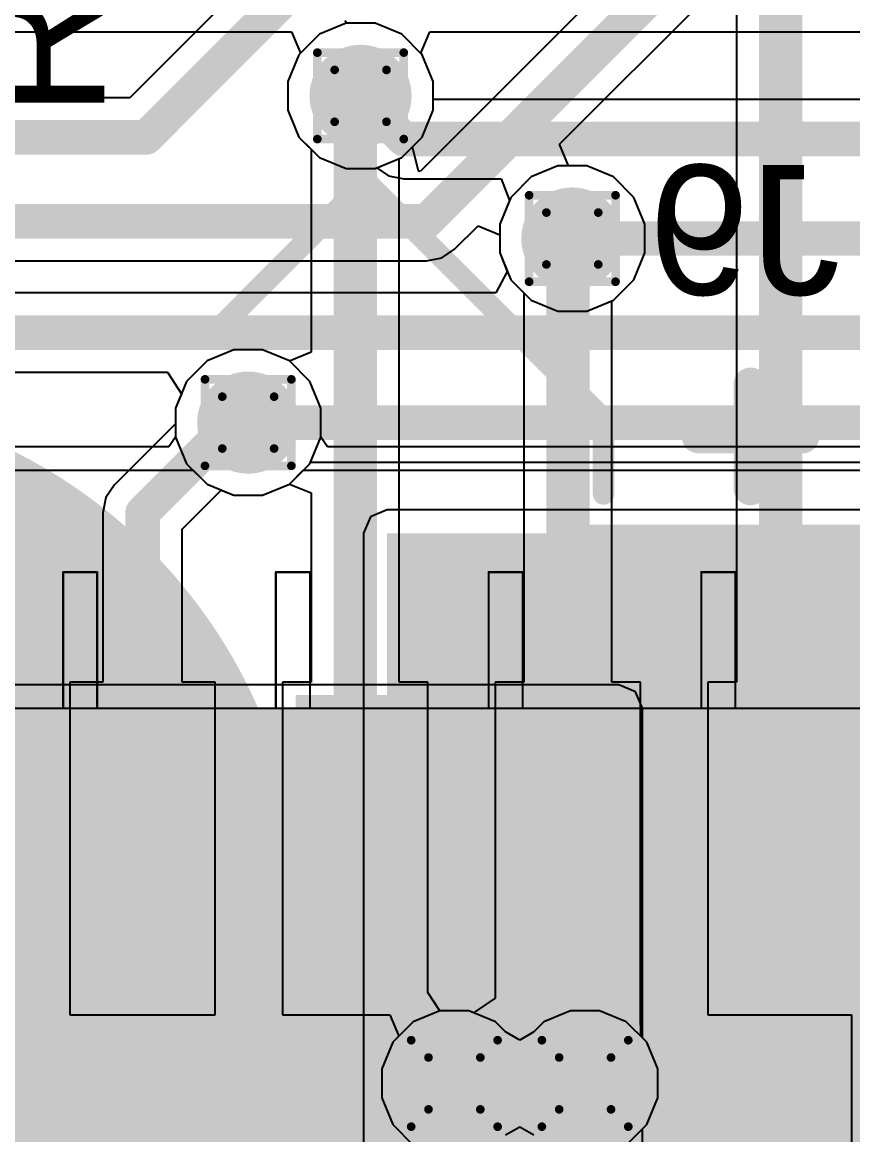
# Model space of a CAD drawing. Header units: inches. Extents: x -6 to 5433, y -4 to 5447.
# Drawn here: x 48.48 to 53.36, y -0.19 to 6.35 of the extents above; entities that cross this region are included whole.
import ezdxf

# ---------------------------------------------------------------- set-up
doc = ezdxf.new("R2010")
doc.units = ezdxf.units.IN
for name, color, linetype in [('Bottom Layer', 5, 'Continuous'), ('Bottom Overlay', 54, 'Continuous'), ('Bottom Paste', 16, 'Continuous'), ('Bottom Solder', 6, 'Continuous'), ('Dimensions', 6, 'Continuous'), ('Drill Drawing', 1, 'Continuous'), ('Ground', 16, 'Continuous'), ('Mechanical 4', 56, 'Continuous'), ('Power', 76, 'Continuous'), ('Top Layer', 1, 'Continuous'), ('Top Overlay', 2, 'Continuous'), ('Top Paste', 8, 'Continuous'), ('Top Solder', 216, 'Continuous'), ('Via Holes', 16, 'Continuous')]:
    doc.layers.add(name, color=color, linetype=linetype)
doc.styles.add('Arial', font='', dxfattribs={"height": 0.2})
doc.styles.get('Arial').set_extended_font_data('Arial')

msp = doc.modelspace()

# ---------------------------------------------------------------- hatches: boundary and pattern name
at = {"layer": 'Bottom Layer'}
h = msp.add_hatch(color=5, dxfattribs=at)
edge = h.paths.add_edge_path()
edge.add_arc((50.4698, 5.9182), 0.3, 0, 360)
h = msp.add_hatch(color=5, dxfattribs=at)
edge = h.paths.add_edge_path()
edge.add_arc((51.7144, 5.08), 0.3, 0, 360)
h = msp.add_hatch(color=5, dxfattribs=at)
edge = h.paths.add_edge_path()
edge.add_arc((49.8094, 3.9985), 0.3, 0, 360)
h = msp.add_hatch(color=5, dxfattribs=at)
edge = h.paths.add_edge_path()
edge.add_arc((47.0722, 1.0981), 3, 0, 360)
for points in [[(50.6253, -1.1519), (55.2722, -1.1519), (55.2722, 3.3481), (50.6253, 3.3481)], [(51.7722, -1.1519), (55.2722, -1.1519), (55.2722, 3.3481), (51.7722, 3.3481)], [(55.2722, -1.1519), (51.7722, -1.1519), (51.7722, 3.3481), (55.2722, 3.3481)]]:
    msp.add_hatch(color=5, dxfattribs=at).paths.add_polyline_path(points)
h = msp.add_hatch(color=5, dxfattribs=at)
edge = h.paths.add_edge_path()
edge.add_arc((51.0214, 0.1162), 0.3, 0, 360)
h = msp.add_hatch(color=5, dxfattribs=at)
edge = h.paths.add_edge_path()
edge.add_arc((51.7894, 0.1162), 0.3, 0, 360)
at = {"layer": 'Bottom Paste'}
h = msp.add_hatch(color=16, dxfattribs=at)
edge = h.paths.add_edge_path()
edge.add_arc((47.0722, 1.0981), 3, 0, 360)
msp.add_hatch(color=16, dxfattribs=at).paths.add_polyline_path([(55.2722, -1.1519), (51.7722, -1.1519), (51.7722, 3.3481), (55.2722, 3.3481)])
at = {"layer": 'Bottom Solder'}
h = msp.add_hatch(color=6, dxfattribs=at)
edge = h.paths.add_edge_path()
edge.add_arc((47.0722, 1.0981), 3.0508, 0, 360)
msp.add_hatch(color=6, dxfattribs=at).paths.add_polyline_path([(55.323, -1.2027), (51.7214, -1.2027), (51.7214, 3.3989), (55.323, 3.3989)])
at = {"layer": 'Ground'}
h = msp.add_hatch(color=16, dxfattribs=at)
edge = h.paths.add_edge_path()
edge.add_arc((50.4698, 5.9182), 0.3, 0, 360)
h = msp.add_hatch(color=16, dxfattribs=at)
edge = h.paths.add_edge_path()
edge.add_arc((51.7144, 5.08), 0.3, 0, 360)
h = msp.add_hatch(color=16, dxfattribs=at)
edge = h.paths.add_edge_path()
edge.add_arc((49.8094, 3.9985), 0.3, 0, 360)
msp.add_hatch(color=16, dxfattribs=at).paths.add_polyline_path([(42.3723, -0.381), (51.9885, -0.381), (51.9885, 2.3201), (42.3723, 2.3201)])
h = msp.add_hatch(color=16, dxfattribs=at)
edge = h.paths.add_edge_path()
edge.add_arc((51.0214, 0.1162), 0.3, 0, 360)
h = msp.add_hatch(color=16, dxfattribs=at)
edge = h.paths.add_edge_path()
edge.add_arc((51.7894, 0.1162), 0.3, 0, 360)
at = {"layer": 'Power'}
h = msp.add_hatch(color=76, dxfattribs=at)
edge = h.paths.add_edge_path()
edge.add_arc((50.4698, 5.9182), 0.3, 0, 360)
h = msp.add_hatch(color=76, dxfattribs=at)
edge = h.paths.add_edge_path()
edge.add_arc((51.7144, 5.08), 0.3, 0, 360)
h = msp.add_hatch(color=76, dxfattribs=at)
edge = h.paths.add_edge_path()
edge.add_arc((49.8094, 3.9985), 0.3, 0, 360)
h = msp.add_hatch(color=76, dxfattribs=at)
edge = h.paths.add_edge_path()
edge.add_arc((51.0214, 0.1162), 0.3, 0, 360)
h = msp.add_hatch(color=76, dxfattribs=at)
edge = h.paths.add_edge_path()
edge.add_arc((51.7894, 0.1162), 0.3, 0, 360)
at = {"layer": 'Top Layer'}
h = msp.add_hatch(color=1, dxfattribs=at)
edge = h.paths.add_edge_path()
edge.add_arc((50.4698, 5.9182), 0.3, 0, 360)
h = msp.add_hatch(color=1, dxfattribs=at)
edge = h.paths.add_edge_path()
edge.add_arc((51.7144, 5.08), 0.3, 0, 360)
h = msp.add_hatch(color=1, dxfattribs=at)
edge = h.paths.add_edge_path()
edge.add_arc((49.8094, 3.9985), 0.3, 0, 360)
for points in [[(48.8887, 2.347), (49.4887, 2.347), (49.4887, 0.647), (48.8887, 0.647)], [(50.1386, 2.347), (50.7386, 2.347), (50.7386, 0.647), (50.1386, 0.647)], [(51.3885, 2.347), (51.9885, 2.347), (51.9885, 0.647), (51.3885, 0.647)], [(52.6385, 2.347), (53.2385, 2.347), (53.2385, 0.647), (52.6385, 0.647)]]:
    msp.add_hatch(color=1, dxfattribs=at).paths.add_polyline_path(points)
h = msp.add_hatch(color=1, dxfattribs=at)
edge = h.paths.add_edge_path()
edge.add_arc((51.0214, 0.1162), 0.3, 0, 360)
h = msp.add_hatch(color=1, dxfattribs=at)
edge = h.paths.add_edge_path()
edge.add_arc((51.7894, 0.1162), 0.3, 0, 360)
at = {"layer": 'Top Paste'}
for points in [[(48.8887, 2.347), (49.4887, 2.347), (49.4887, 0.647), (48.8887, 0.647)], [(50.1386, 2.347), (50.7386, 2.347), (50.7386, 0.647), (50.1386, 0.647)], [(51.3885, 2.347), (51.9885, 2.347), (51.9885, 0.647), (51.3885, 0.647)], [(52.6385, 2.347), (53.2385, 2.347), (53.2385, 0.647), (52.6385, 0.647)]]:
    msp.add_hatch(color=8, dxfattribs=at).paths.add_polyline_path(points)
at = {"layer": 'Top Solder'}
for points in [[(48.8379, 2.3978), (49.5395, 2.3978), (49.5395, 0.5962), (48.8379, 0.5962)], [(50.0878, 2.3978), (50.7894, 2.3978), (50.7894, 0.5962), (50.0878, 0.5962)], [(51.3377, 2.3978), (52.0393, 2.3978), (52.0393, 0.5962), (51.3377, 0.5962)], [(52.5877, 2.3978), (53.2893, 2.3978), (53.2893, 0.5962), (52.5877, 0.5962)]]:
    msp.add_hatch(color=216, dxfattribs=at).paths.add_polyline_path(points)
at = {"layer": 'Via Holes'}
h = msp.add_hatch(color=7, dxfattribs=at)
edge = h.paths.add_edge_path()
edge.add_arc((50.4698, 5.9182), 0.15, 0, 360)
h = msp.add_hatch(color=7, dxfattribs=at)
edge = h.paths.add_edge_path()
edge.add_arc((51.7144, 5.08), 0.15, 0, 360)
h = msp.add_hatch(color=7, dxfattribs=at)
edge = h.paths.add_edge_path()
edge.add_arc((49.8094, 3.9985), 0.15, 0, 360)
h = msp.add_hatch(color=7, dxfattribs=at)
edge = h.paths.add_edge_path()
edge.add_arc((51.0214, 0.1162), 0.15, 0, 360)
h = msp.add_hatch(color=7, dxfattribs=at)
edge = h.paths.add_edge_path()
edge.add_arc((51.7894, 0.1162), 0.15, 0, 360)

# ---------------------------------------------------------------- linework, layer by layer
at = {"layer": 'Bottom Layer'}
for p, q in [((50.3849, 6.3452), (50.2279, 6.2802)), ((50.5547, 6.3452), (50.3849, 6.3452)), ((50.7117, 6.2802), (50.5547, 6.3452)), ((50.2279, 6.2802), (50.1078, 6.1601)), ((50.8318, 6.1601), (50.7117, 6.2802)), ((50.1078, 6.1601), (50.0428, 6.0031)), ((50.8968, 6.0031), (50.8318, 6.1601)), ((50.0428, 6.0031), (50.0428, 5.8333)), ((50.8968, 5.8333), (50.8968, 6.0031)), ((50.0428, 5.8333), (50.1078, 5.6763)), ((50.8318, 5.6763), (50.8968, 5.8333)), ((50.1078, 5.6763), (50.2279, 5.5562)), ((50.7117, 5.5562), (50.8318, 5.6763)), ((50.2279, 5.5562), (50.3849, 5.4912)), ((50.5547, 5.4912), (50.7117, 5.5562)), ((50.3849, 5.4912), (50.5547, 5.4912)), ((51.6295, 5.507), (51.4725, 5.442)), ((51.7993, 5.507), (51.6295, 5.507)), ((51.9563, 5.442), (51.7993, 5.507)), ((51.4725, 5.442), (51.3524, 5.3219)), ((52.0764, 5.3219), (51.9563, 5.442)), ((51.3524, 5.3219), (51.2874, 5.1649)), ((52.1414, 5.1649), (52.0764, 5.3219)), ((51.2874, 5.1649), (51.2874, 4.9951)), ((52.1414, 4.9951), (52.1414, 5.1649)), ((51.2874, 4.9951), (51.3524, 4.8381)), ((52.0764, 4.8381), (52.1414, 4.9951)), ((51.3524, 4.8381), (51.4725, 4.718)), ((51.9563, 4.718), (52.0764, 4.8381)), ((51.4725, 4.718), (51.6295, 4.653)), ((51.7993, 4.653), (51.9563, 4.718)), ((51.6295, 4.653), (51.7993, 4.653)), ((49.7245, 4.4255), (49.5675, 4.3605)), ((49.8943, 4.4255), (49.7245, 4.4255)), ((50.0513, 4.3605), (49.8943, 4.4255)), ((49.5675, 4.3605), (49.4474, 4.2403)), ((50.1714, 4.2403), (50.0513, 4.3605)), ((49.4474, 4.2403), (49.3824, 4.0834)), ((50.2364, 4.0834), (50.1714, 4.2403)), ((49.3824, 4.0834), (49.3824, 3.9135)), ((50.2364, 3.9135), (50.2364, 4.0834)), ((49.3824, 3.9135), (49.4474, 3.7566)), ((50.1714, 3.7566), (50.2364, 3.9135)), ((49.4474, 3.7566), (49.5675, 3.6365)), ((50.0513, 3.6365), (50.1714, 3.7566)), ((49.5675, 3.6365), (49.7245, 3.5715)), ((49.8943, 3.5715), (50.0513, 3.6365)), ((49.7245, 3.5715), (49.8943, 3.5715)), ((50.6253, 3.4855), (50.5281, 3.4453)), ((55.2722, 3.4855), (50.6253, 3.4855)), ((50.5281, 3.4453), (50.4878, 3.3481)), ((50.4878, 3.3481), (50.4878, -1.1519))]:
    msp.add_line(p, q, dxfattribs=at)
at = {"layer": 'Bottom Overlay'}
for points in [[(49.6123, 4.5271, 0.127, 0.127, 0), (50.5013, 5.4161, 0.127, 0.127, 0)], [(50.5013, 5.4161, 0.127, 0.127, 0), (51.8983, 4.0191, 0.127, 0.127, 0)], [(44.5323, 4.5271, 0.127, 0.127, 0), (49.6123, 4.5271, 0.127, 0.127, 0)], [(52.7618, 3.6127, 0.2, 0.2, 0), (52.7618, 4.2223, 0.2, 0.2, 0)], [(51.8983, 3.5792, 0.127, 0.127, 0), (51.8983, 4.0191, 0.127, 0.127, 0)], [(52.457, 3.9175, 0.2, 0.2, 0), (53.0666, 3.9175, 0.2, 0.2, 0)]]:
    msp.add_lwpolyline(points, format="xyseb", dxfattribs=at)
for points in [[(50.4695, 5.4161, 0.0635, 0.0635, 1), (50.533, 5.4161, 0.0635, 0.0635, 1)], [(50.4695, 5.4161, 0.0635, 0.0635, 1), (50.533, 5.4161, 0.0635, 0.0635, 1)], [(49.5805, 4.5271, 0.0635, 0.0635, 1), (49.644, 4.5271, 0.0635, 0.0635, 1)], [(49.5805, 4.5271, 0.0635, 0.0635, 1), (49.644, 4.5271, 0.0635, 0.0635, 1)], [(52.7118, 4.2223, 0.1, 0.1, 1), (52.8118, 4.2223, 0.1, 0.1, 1)], [(51.8665, 4.0191, 0.0635, 0.0635, 1), (51.93, 4.0191, 0.0635, 0.0635, 1)], [(51.8665, 4.0191, 0.0635, 0.0635, 1), (51.93, 4.0191, 0.0635, 0.0635, 1)], [(52.407, 3.9175, 0.1, 0.1, 1), (52.507, 3.9175, 0.1, 0.1, 1)], [(53.0166, 3.9175, 0.1, 0.1, 1), (53.1166, 3.9175, 0.1, 0.1, 1)], [(52.7118, 3.6127, 0.1, 0.1, 1), (52.8118, 3.6127, 0.1, 0.1, 1)], [(51.8665, 3.5792, 0.0635, 0.0635, 1), (51.93, 3.5792, 0.0635, 0.0635, 1)]]:
    msp.add_lwpolyline(points, format="xyseb", close=True, dxfattribs=at)
at = {"layer": 'Dimensions'}
msp.add_lwpolyline([(32.5832, 0.9965, 0.127, 0.127, 0), (61.5832, 0.9965, 0.127, 0.127, 0)], format="xyseb", dxfattribs=at)
at = {"layer": 'Drill Drawing'}
for points in [[(50.2158, 6.1722, 0.0508, 0.0508, 0), (50.7238, 6.1722, 0.0508, 0.0508, 0)], [(50.2158, 5.6642, 0.0508, 0.0508, 0), (50.2158, 6.1722, 0.0508, 0.0508, 0)], [(50.7238, 5.6642, 0.0508, 0.0508, 0), (50.7238, 6.1722, 0.0508, 0.0508, 0)], [(50.3174, 6.0706, 0.0508, 0.0508, 0), (50.6222, 6.0706, 0.0508, 0.0508, 0)], [(50.3174, 5.7658, 0.0508, 0.0508, 0), (50.3174, 6.0706, 0.0508, 0.0508, 0)], [(50.6222, 5.7658, 0.0508, 0.0508, 0), (50.6222, 6.0706, 0.0508, 0.0508, 0)], [(50.3174, 5.7658, 0.0508, 0.0508, 0), (50.6222, 5.7658, 0.0508, 0.0508, 0)], [(50.2158, 5.6642, 0.0508, 0.0508, 0), (50.7238, 5.6642, 0.0508, 0.0508, 0)], [(51.4604, 5.334, 0.0508, 0.0508, 0), (51.9684, 5.334, 0.0508, 0.0508, 0)], [(51.4604, 4.826, 0.0508, 0.0508, 0), (51.4604, 5.334, 0.0508, 0.0508, 0)], [(51.9684, 4.826, 0.0508, 0.0508, 0), (51.9684, 5.334, 0.0508, 0.0508, 0)], [(51.562, 5.2324, 0.0508, 0.0508, 0), (51.8668, 5.2324, 0.0508, 0.0508, 0)], [(51.562, 4.9276, 0.0508, 0.0508, 0), (51.562, 5.2324, 0.0508, 0.0508, 0)], [(51.8668, 4.9276, 0.0508, 0.0508, 0), (51.8668, 5.2324, 0.0508, 0.0508, 0)], [(51.562, 4.9276, 0.0508, 0.0508, 0), (51.8668, 4.9276, 0.0508, 0.0508, 0)], [(51.4604, 4.826, 0.0508, 0.0508, 0), (51.9684, 4.826, 0.0508, 0.0508, 0)], [(49.5554, 4.2525, 0.0508, 0.0508, 0), (50.0634, 4.2525, 0.0508, 0.0508, 0)], [(49.5554, 3.7445, 0.0508, 0.0508, 0), (49.5554, 4.2525, 0.0508, 0.0508, 0)], [(50.0634, 3.7445, 0.0508, 0.0508, 0), (50.0634, 4.2525, 0.0508, 0.0508, 0)], [(49.657, 4.1509, 0.0508, 0.0508, 0), (49.9618, 4.1509, 0.0508, 0.0508, 0)], [(49.657, 3.8461, 0.0508, 0.0508, 0), (49.657, 4.1509, 0.0508, 0.0508, 0)], [(49.9618, 3.8461, 0.0508, 0.0508, 0), (49.9618, 4.1509, 0.0508, 0.0508, 0)], [(49.657, 3.8461, 0.0508, 0.0508, 0), (49.9618, 3.8461, 0.0508, 0.0508, 0)], [(49.5554, 3.7445, 0.0508, 0.0508, 0), (50.0634, 3.7445, 0.0508, 0.0508, 0)], [(50.7674, 0.3702, 0.0508, 0.0508, 0), (51.2754, 0.3702, 0.0508, 0.0508, 0)], [(50.7674, -0.1378, 0.0508, 0.0508, 0), (50.7674, 0.3702, 0.0508, 0.0508, 0)], [(51.2754, -0.1378, 0.0508, 0.0508, 0), (51.2754, 0.3702, 0.0508, 0.0508, 0)], [(51.5354, 0.3702, 0.0508, 0.0508, 0), (52.0434, 0.3702, 0.0508, 0.0508, 0)], [(51.5354, -0.1378, 0.0508, 0.0508, 0), (51.5354, 0.3702, 0.0508, 0.0508, 0)], [(52.0434, -0.1378, 0.0508, 0.0508, 0), (52.0434, 0.3702, 0.0508, 0.0508, 0)], [(50.869, 0.2686, 0.0508, 0.0508, 0), (51.1738, 0.2686, 0.0508, 0.0508, 0)], [(50.869, -0.0362, 0.0508, 0.0508, 0), (50.869, 0.2686, 0.0508, 0.0508, 0)], [(51.1738, -0.0362, 0.0508, 0.0508, 0), (51.1738, 0.2686, 0.0508, 0.0508, 0)], [(51.637, 0.2686, 0.0508, 0.0508, 0), (51.9418, 0.2686, 0.0508, 0.0508, 0)], [(51.637, -0.0362, 0.0508, 0.0508, 0), (51.637, 0.2686, 0.0508, 0.0508, 0)], [(51.9418, -0.0362, 0.0508, 0.0508, 0), (51.9418, 0.2686, 0.0508, 0.0508, 0)], [(50.869, -0.0362, 0.0508, 0.0508, 0), (51.1738, -0.0362, 0.0508, 0.0508, 0)], [(51.637, -0.0362, 0.0508, 0.0508, 0), (51.9418, -0.0362, 0.0508, 0.0508, 0)], [(50.7674, -0.1378, 0.0508, 0.0508, 0), (51.2754, -0.1378, 0.0508, 0.0508, 0)], [(51.5354, -0.1378, 0.0508, 0.0508, 0), (52.0434, -0.1378, 0.0508, 0.0508, 0)]]:
    msp.add_lwpolyline(points, format="xyseb", dxfattribs=at)
for points in [[(50.2031, 6.1722, 0.0254, 0.0254, 1), (50.2285, 6.1722, 0.0254, 0.0254, 1)], [(50.2031, 6.1722, 0.0254, 0.0254, 1), (50.2285, 6.1722, 0.0254, 0.0254, 1)], [(50.7111, 6.1722, 0.0254, 0.0254, 1), (50.7365, 6.1722, 0.0254, 0.0254, 1)], [(50.7111, 6.1722, 0.0254, 0.0254, 1), (50.7365, 6.1722, 0.0254, 0.0254, 1)], [(50.3047, 6.0706, 0.0254, 0.0254, 1), (50.3301, 6.0706, 0.0254, 0.0254, 1)], [(50.3047, 6.0706, 0.0254, 0.0254, 1), (50.3301, 6.0706, 0.0254, 0.0254, 1)], [(50.6095, 6.0706, 0.0254, 0.0254, 1), (50.6349, 6.0706, 0.0254, 0.0254, 1)], [(50.6095, 6.0706, 0.0254, 0.0254, 1), (50.6349, 6.0706, 0.0254, 0.0254, 1)], [(50.3047, 5.7658, 0.0254, 0.0254, 1), (50.3301, 5.7658, 0.0254, 0.0254, 1)], [(50.3047, 5.7658, 0.0254, 0.0254, 1), (50.3301, 5.7658, 0.0254, 0.0254, 1)], [(50.6095, 5.7658, 0.0254, 0.0254, 1), (50.6349, 5.7658, 0.0254, 0.0254, 1)], [(50.6095, 5.7658, 0.0254, 0.0254, 1), (50.6349, 5.7658, 0.0254, 0.0254, 1)], [(50.2031, 5.6642, 0.0254, 0.0254, 1), (50.2285, 5.6642, 0.0254, 0.0254, 1)], [(50.2031, 5.6642, 0.0254, 0.0254, 1), (50.2285, 5.6642, 0.0254, 0.0254, 1)], [(50.7111, 5.6642, 0.0254, 0.0254, 1), (50.7365, 5.6642, 0.0254, 0.0254, 1)], [(50.7111, 5.6642, 0.0254, 0.0254, 1), (50.7365, 5.6642, 0.0254, 0.0254, 1)], [(51.4477, 5.334, 0.0254, 0.0254, 1), (51.4731, 5.334, 0.0254, 0.0254, 1)], [(51.4477, 5.334, 0.0254, 0.0254, 1), (51.4731, 5.334, 0.0254, 0.0254, 1)], [(51.9557, 5.334, 0.0254, 0.0254, 1), (51.9811, 5.334, 0.0254, 0.0254, 1)], [(51.9557, 5.334, 0.0254, 0.0254, 1), (51.9811, 5.334, 0.0254, 0.0254, 1)], [(51.5493, 5.2324, 0.0254, 0.0254, 1), (51.5747, 5.2324, 0.0254, 0.0254, 1)], [(51.5493, 5.2324, 0.0254, 0.0254, 1), (51.5747, 5.2324, 0.0254, 0.0254, 1)], [(51.8541, 5.2324, 0.0254, 0.0254, 1), (51.8795, 5.2324, 0.0254, 0.0254, 1)], [(51.8541, 5.2324, 0.0254, 0.0254, 1), (51.8795, 5.2324, 0.0254, 0.0254, 1)], [(51.5493, 4.9276, 0.0254, 0.0254, 1), (51.5747, 4.9276, 0.0254, 0.0254, 1)], [(51.5493, 4.9276, 0.0254, 0.0254, 1), (51.5747, 4.9276, 0.0254, 0.0254, 1)], [(51.8541, 4.9276, 0.0254, 0.0254, 1), (51.8795, 4.9276, 0.0254, 0.0254, 1)], [(51.8541, 4.9276, 0.0254, 0.0254, 1), (51.8795, 4.9276, 0.0254, 0.0254, 1)], [(51.4477, 4.826, 0.0254, 0.0254, 1), (51.4731, 4.826, 0.0254, 0.0254, 1)], [(51.4477, 4.826, 0.0254, 0.0254, 1), (51.4731, 4.826, 0.0254, 0.0254, 1)], [(51.9557, 4.826, 0.0254, 0.0254, 1), (51.9811, 4.826, 0.0254, 0.0254, 1)], [(51.9557, 4.826, 0.0254, 0.0254, 1), (51.9811, 4.826, 0.0254, 0.0254, 1)], [(49.5427, 4.2525, 0.0254, 0.0254, 1), (49.5681, 4.2525, 0.0254, 0.0254, 1)], [(49.5427, 4.2525, 0.0254, 0.0254, 1), (49.5681, 4.2525, 0.0254, 0.0254, 1)], [(50.0507, 4.2525, 0.0254, 0.0254, 1), (50.0761, 4.2525, 0.0254, 0.0254, 1)], [(50.0507, 4.2525, 0.0254, 0.0254, 1), (50.0761, 4.2525, 0.0254, 0.0254, 1)], [(49.6443, 4.1509, 0.0254, 0.0254, 1), (49.6697, 4.1509, 0.0254, 0.0254, 1)], [(49.6443, 4.1509, 0.0254, 0.0254, 1), (49.6697, 4.1509, 0.0254, 0.0254, 1)], [(49.9491, 4.1509, 0.0254, 0.0254, 1), (49.9745, 4.1509, 0.0254, 0.0254, 1)], [(49.9491, 4.1509, 0.0254, 0.0254, 1), (49.9745, 4.1509, 0.0254, 0.0254, 1)], [(49.6443, 3.8461, 0.0254, 0.0254, 1), (49.6697, 3.8461, 0.0254, 0.0254, 1)], [(49.6443, 3.8461, 0.0254, 0.0254, 1), (49.6697, 3.8461, 0.0254, 0.0254, 1)], [(49.9491, 3.8461, 0.0254, 0.0254, 1), (49.9745, 3.8461, 0.0254, 0.0254, 1)], [(49.9491, 3.8461, 0.0254, 0.0254, 1), (49.9745, 3.8461, 0.0254, 0.0254, 1)], [(49.5427, 3.7445, 0.0254, 0.0254, 1), (49.5681, 3.7445, 0.0254, 0.0254, 1)], [(49.5427, 3.7445, 0.0254, 0.0254, 1), (49.5681, 3.7445, 0.0254, 0.0254, 1)], [(50.0507, 3.7445, 0.0254, 0.0254, 1), (50.0761, 3.7445, 0.0254, 0.0254, 1)], [(50.0507, 3.7445, 0.0254, 0.0254, 1), (50.0761, 3.7445, 0.0254, 0.0254, 1)], [(50.7547, 0.3702, 0.0254, 0.0254, 1), (50.7801, 0.3702, 0.0254, 0.0254, 1)], [(50.7547, 0.3702, 0.0254, 0.0254, 1), (50.7801, 0.3702, 0.0254, 0.0254, 1)], [(51.2627, 0.3702, 0.0254, 0.0254, 1), (51.2881, 0.3702, 0.0254, 0.0254, 1)], [(51.2627, 0.3702, 0.0254, 0.0254, 1), (51.2881, 0.3702, 0.0254, 0.0254, 1)], [(51.5227, 0.3702, 0.0254, 0.0254, 1), (51.5481, 0.3702, 0.0254, 0.0254, 1)], [(51.5227, 0.3702, 0.0254, 0.0254, 1), (51.5481, 0.3702, 0.0254, 0.0254, 1)], [(52.0307, 0.3702, 0.0254, 0.0254, 1), (52.0561, 0.3702, 0.0254, 0.0254, 1)], [(52.0307, 0.3702, 0.0254, 0.0254, 1), (52.0561, 0.3702, 0.0254, 0.0254, 1)], [(50.8563, 0.2686, 0.0254, 0.0254, 1), (50.8817, 0.2686, 0.0254, 0.0254, 1)], [(50.8563, 0.2686, 0.0254, 0.0254, 1), (50.8817, 0.2686, 0.0254, 0.0254, 1)], [(51.1611, 0.2686, 0.0254, 0.0254, 1), (51.1865, 0.2686, 0.0254, 0.0254, 1)], [(51.1611, 0.2686, 0.0254, 0.0254, 1), (51.1865, 0.2686, 0.0254, 0.0254, 1)], [(51.6243, 0.2686, 0.0254, 0.0254, 1), (51.6497, 0.2686, 0.0254, 0.0254, 1)], [(51.6243, 0.2686, 0.0254, 0.0254, 1), (51.6497, 0.2686, 0.0254, 0.0254, 1)], [(51.9291, 0.2686, 0.0254, 0.0254, 1), (51.9545, 0.2686, 0.0254, 0.0254, 1)], [(51.9291, 0.2686, 0.0254, 0.0254, 1), (51.9545, 0.2686, 0.0254, 0.0254, 1)], [(50.8563, -0.0362, 0.0254, 0.0254, 1), (50.8817, -0.0362, 0.0254, 0.0254, 1)], [(50.8563, -0.0362, 0.0254, 0.0254, 1), (50.8817, -0.0362, 0.0254, 0.0254, 1)], [(51.1611, -0.0362, 0.0254, 0.0254, 1), (51.1865, -0.0362, 0.0254, 0.0254, 1)], [(51.1611, -0.0362, 0.0254, 0.0254, 1), (51.1865, -0.0362, 0.0254, 0.0254, 1)], [(51.6243, -0.0362, 0.0254, 0.0254, 1), (51.6497, -0.0362, 0.0254, 0.0254, 1)], [(51.6243, -0.0362, 0.0254, 0.0254, 1), (51.6497, -0.0362, 0.0254, 0.0254, 1)], [(51.9291, -0.0362, 0.0254, 0.0254, 1), (51.9545, -0.0362, 0.0254, 0.0254, 1)], [(51.9291, -0.0362, 0.0254, 0.0254, 1), (51.9545, -0.0362, 0.0254, 0.0254, 1)], [(50.7547, -0.1378, 0.0254, 0.0254, 1), (50.7801, -0.1378, 0.0254, 0.0254, 1)], [(50.7547, -0.1378, 0.0254, 0.0254, 1), (50.7801, -0.1378, 0.0254, 0.0254, 1)], [(51.2627, -0.1378, 0.0254, 0.0254, 1), (51.2881, -0.1378, 0.0254, 0.0254, 1)], [(51.2627, -0.1378, 0.0254, 0.0254, 1), (51.2881, -0.1378, 0.0254, 0.0254, 1)], [(51.5227, -0.1378, 0.0254, 0.0254, 1), (51.5481, -0.1378, 0.0254, 0.0254, 1)], [(51.5227, -0.1378, 0.0254, 0.0254, 1), (51.5481, -0.1378, 0.0254, 0.0254, 1)], [(52.0307, -0.1378, 0.0254, 0.0254, 1), (52.0561, -0.1378, 0.0254, 0.0254, 1)], [(52.0307, -0.1378, 0.0254, 0.0254, 1), (52.0561, -0.1378, 0.0254, 0.0254, 1)]]:
    msp.add_lwpolyline(points, format="xyseb", close=True, dxfattribs=at)
at = {"layer": 'Ground'}
for p, q in [((38.411, 6.2952), (50.0633, 6.2952)), ((50.0633, 6.2952), (50.116, 6.1682)), ((50.8236, 6.1682), (50.8763, 6.2952)), ((50.8763, 6.2952), (55.1459, 6.2952)), ((50.1078, 6.1601), (50.0428, 6.0031)), ((50.116, 6.1682), (50.1078, 6.1601)), ((50.8318, 6.1601), (50.8236, 6.1682)), ((50.8968, 6.0031), (50.8318, 6.1601)), ((50.0428, 6.0031), (50.0428, 5.8333)), ((50.8968, 5.8973), (50.8968, 6.0031)), ((55.7254, 5.8973), (50.8968, 5.8973)), ((50.0428, 5.8333), (50.1078, 5.6763)), ((50.1078, 5.6763), (50.2279, 5.5562)), ((50.2279, 5.5562), (50.3849, 5.4912)), ((50.3849, 5.4912), (50.5547, 5.4912)), ((50.5547, 5.4912), (50.5649, 5.4954)), ((50.5649, 5.4954), (50.6346, 5.4489)), ((50.6346, 5.4489), (50.7238, 5.4311)), ((50.7238, 5.4311), (51.2957, 5.4311)), ((51.2957, 5.4311), (51.3451, 5.3041)), ((51.3451, 5.3041), (51.2874, 5.1649)), ((51.2874, 5.1649), (51.2874, 4.9951)), ((51.2874, 4.9951), (51.3321, 4.8871)), ((51.3321, 4.8871), (51.2645, 4.7601)), ((51.2645, 4.7601), (48.3041, 4.7601)), ((48.3041, 4.294), (49.3351, 4.294)), ((49.3351, 4.294), (49.417, 4.167)), ((49.417, 4.167), (49.3824, 4.0834)), ((49.3824, 4.0834), (49.3824, 3.9135)), ((49.3824, 3.9135), (49.4474, 3.7566)), ((49.4474, 3.7566), (49.5675, 3.6365)), ((50.0513, 3.6365), (50.1714, 3.7566)), ((50.1714, 3.7566), (50.175, 3.7654)), ((50.175, 3.7654), (56.1359, 3.7654)), ((49.5675, 3.6365), (49.7245, 3.5715)), ((49.8943, 3.5715), (50.0513, 3.6365)), ((49.7245, 3.5715), (49.8943, 3.5715)), ((51.9885, 2.4575), (42.3723, 2.4575)), ((52.0857, 2.4173), (51.9885, 2.4575)), ((52.126, 2.3201), (52.0857, 2.4173)), ((52.126, 0.3835), (52.126, 2.3201)), ((52.1514, 0.3581), (52.126, 0.3835)), ((52.2164, 0.2011), (52.1514, 0.3581)), ((52.2164, 0.0313), (52.2164, 0.2011)), ((52.1514, -0.1257), (52.2164, 0.0313)), ((52.126, -0.1511), (52.1514, -0.1257)), ((52.126, -0.381), (52.126, -0.1511))]:
    msp.add_line(p, q, dxfattribs=at)
for points in [[(50.4698, 5.9182, 0.2032, 0.2032, 0), (50.7238, 5.6642, 0.2032, 0.2032, 0)], [(50.7238, 5.6642, 0.2032, 0.2032, 0), (55.8219, 5.6642, 0.2032, 0.2032, 0)], [(51.7144, 5.08, 0.2032, 0.2032, 0), (55.9853, 5.08, 0.2032, 0.2032, 0)], [(47.9385, 4.5271, 0.2032, 0.2032, 0), (56.0407, 4.5271, 0.2032, 0.2032, 0)], [(49.8094, 3.9985, 0.2032, 0.2032, 0), (56.1359, 3.9985, 0.2032, 0.2032, 0)]]:
    msp.add_lwpolyline(points, format="xyseb", dxfattribs=at)
for points in [[(50.419, 5.9182, 0.1016, 0.1016, 1), (50.5206, 5.9182, 0.1016, 0.1016, 1)], [(50.673, 5.6642, 0.1016, 0.1016, 1), (50.7746, 5.6642, 0.1016, 0.1016, 1)], [(50.673, 5.6642, 0.1016, 0.1016, 1), (50.7746, 5.6642, 0.1016, 0.1016, 1)], [(51.6636, 5.08, 0.1016, 0.1016, 1), (51.7652, 5.08, 0.1016, 0.1016, 1)], [(49.7586, 3.9985, 0.1016, 0.1016, 1), (49.8602, 3.9985, 0.1016, 0.1016, 1)]]:
    msp.add_lwpolyline(points, format="xyseb", close=True, dxfattribs=at)
at = {"layer": 'Mechanical 4'}
for points in [[(48.7222, 3.1201, 0.0127, 0.0127, 0), (48.9222, 3.1201, 0.0127, 0.0127, 0)], [(48.7222, 2.3201, 0.0127, 0.0127, 0), (48.7222, 3.1201, 0.0127, 0.0127, 0)], [(48.9222, 2.3201, 0.0127, 0.0127, 0), (48.9222, 3.1201, 0.0127, 0.0127, 0)], [(49.9722, 3.1201, 0.0127, 0.0127, 0), (50.1722, 3.1201, 0.0127, 0.0127, 0)], [(49.9722, 2.3201, 0.0127, 0.0127, 0), (49.9722, 3.1201, 0.0127, 0.0127, 0)], [(50.1722, 2.3201, 0.0127, 0.0127, 0), (50.1722, 3.1201, 0.0127, 0.0127, 0)], [(51.2222, 3.1201, 0.0127, 0.0127, 0), (51.4222, 3.1201, 0.0127, 0.0127, 0)], [(51.2222, 2.3201, 0.0127, 0.0127, 0), (51.2222, 3.1201, 0.0127, 0.0127, 0)], [(51.4222, 2.3201, 0.0127, 0.0127, 0), (51.4222, 3.1201, 0.0127, 0.0127, 0)], [(52.4722, 3.1201, 0.0127, 0.0127, 0), (52.6722, 3.1201, 0.0127, 0.0127, 0)], [(52.4722, 2.3201, 0.0127, 0.0127, 0), (52.4722, 3.1201, 0.0127, 0.0127, 0)], [(52.6722, 2.3201, 0.0127, 0.0127, 0), (52.6722, 3.1201, 0.0127, 0.0127, 0)], [(46.5722, 2.3201, 0.0127, 0.0127, 0), (59.8222, 2.3201, 0.0127, 0.0127, 0)]]:
    msp.add_lwpolyline(points, format="xyseb", dxfattribs=at)
for points in [[(48.7191, 3.1201, 0.00635, 0.00635, 1), (48.7254, 3.1201, 0.00635, 0.00635, 1)], [(48.7191, 3.1201, 0.00635, 0.00635, 1), (48.7254, 3.1201, 0.00635, 0.00635, 1)], [(48.9191, 3.1201, 0.00635, 0.00635, 1), (48.9254, 3.1201, 0.00635, 0.00635, 1)], [(48.9191, 3.1201, 0.00635, 0.00635, 1), (48.9254, 3.1201, 0.00635, 0.00635, 1)], [(49.9691, 3.1201, 0.00635, 0.00635, 1), (49.9754, 3.1201, 0.00635, 0.00635, 1)], [(49.9691, 3.1201, 0.00635, 0.00635, 1), (49.9754, 3.1201, 0.00635, 0.00635, 1)], [(50.1691, 3.1201, 0.00635, 0.00635, 1), (50.1754, 3.1201, 0.00635, 0.00635, 1)], [(50.1691, 3.1201, 0.00635, 0.00635, 1), (50.1754, 3.1201, 0.00635, 0.00635, 1)], [(51.2191, 3.1201, 0.00635, 0.00635, 1), (51.2254, 3.1201, 0.00635, 0.00635, 1)], [(51.2191, 3.1201, 0.00635, 0.00635, 1), (51.2254, 3.1201, 0.00635, 0.00635, 1)], [(51.4191, 3.1201, 0.00635, 0.00635, 1), (51.4254, 3.1201, 0.00635, 0.00635, 1)], [(51.4191, 3.1201, 0.00635, 0.00635, 1), (51.4254, 3.1201, 0.00635, 0.00635, 1)], [(52.4691, 3.1201, 0.00635, 0.00635, 1), (52.4754, 3.1201, 0.00635, 0.00635, 1)], [(52.4691, 3.1201, 0.00635, 0.00635, 1), (52.4754, 3.1201, 0.00635, 0.00635, 1)], [(52.6691, 3.1201, 0.00635, 0.00635, 1), (52.6754, 3.1201, 0.00635, 0.00635, 1)], [(52.6691, 3.1201, 0.00635, 0.00635, 1), (52.6754, 3.1201, 0.00635, 0.00635, 1)], [(48.7191, 2.3201, 0.00635, 0.00635, 1), (48.7254, 2.3201, 0.00635, 0.00635, 1)], [(48.9191, 2.3201, 0.00635, 0.00635, 1), (48.9254, 2.3201, 0.00635, 0.00635, 1)], [(49.9691, 2.3201, 0.00635, 0.00635, 1), (49.9754, 2.3201, 0.00635, 0.00635, 1)], [(50.1691, 2.3201, 0.00635, 0.00635, 1), (50.1754, 2.3201, 0.00635, 0.00635, 1)], [(51.2191, 2.3201, 0.00635, 0.00635, 1), (51.2254, 2.3201, 0.00635, 0.00635, 1)], [(51.4191, 2.3201, 0.00635, 0.00635, 1), (51.4254, 2.3201, 0.00635, 0.00635, 1)], [(52.4691, 2.3201, 0.00635, 0.00635, 1), (52.4754, 2.3201, 0.00635, 0.00635, 1)], [(52.6691, 2.3201, 0.00635, 0.00635, 1), (52.6754, 2.3201, 0.00635, 0.00635, 1)]]:
    msp.add_lwpolyline(points, format="xyseb", close=True, dxfattribs=at)
at = {"layer": 'Power'}
for p, q in [((51.6399, 5.634), (57.0664, 11.0605)), ((56.3243, 10.9776), (50.8197, 5.473)), ((50.783, 7.5771), (49.1129, 5.907)), ((50.39, 6.3452), (50.3766, 6.3597)), ((50.5547, 6.3452), (50.39, 6.3452)), ((50.7117, 6.2802), (50.5547, 6.3452)), ((50.8318, 6.1601), (50.7117, 6.2802)), ((50.8968, 6.0031), (50.8318, 6.1601)), ((50.8968, 5.8333), (50.8968, 6.0031)), ((49.1129, 5.907), (38.3704, 5.907)), ((50.8318, 5.6763), (50.8968, 5.8333)), ((50.7748, 5.6194), (50.8318, 5.6763)), ((51.6925, 5.507), (51.6399, 5.634)), ((50.8108, 5.4757), (50.7748, 5.6194)), ((51.7993, 5.507), (51.6925, 5.507)), ((51.9563, 5.442), (51.7993, 5.507)), ((50.8197, 5.473), (50.8108, 5.4757)), ((52.0764, 5.3219), (51.9563, 5.442)), ((52.1414, 5.1649), (52.0764, 5.3219)), ((52.1414, 4.9951), (52.1414, 5.1649)), ((51.0227, 5.0168), (51.1604, 5.1545)), ((51.1604, 5.1545), (51.2874, 5.1019)), ((51.2874, 5.1019), (51.2874, 4.9951)), ((50.9471, 4.9663), (51.0227, 5.0168)), ((51.2874, 4.9951), (51.3524, 4.8381)), ((52.0764, 4.8381), (52.1414, 4.9951)), ((48.3005, 4.9485), (50.8579, 4.9485)), ((50.8579, 4.9485), (50.9471, 4.9663)), ((51.3524, 4.8381), (51.4725, 4.718)), ((51.9563, 4.718), (52.0764, 4.8381)), ((51.4725, 4.718), (51.6295, 4.653)), ((51.7993, 4.653), (51.9563, 4.718)), ((51.6295, 4.653), (51.7993, 4.653)), ((49.7245, 4.4255), (49.5675, 4.3605)), ((49.8943, 4.4255), (49.7245, 4.4255)), ((50.0513, 4.3605), (49.8943, 4.4255)), ((49.5675, 4.3605), (49.4474, 4.2403)), ((50.1714, 4.2403), (50.0513, 4.3605)), ((49.4474, 4.2403), (49.3824, 4.0834)), ((50.2364, 4.0834), (50.1714, 4.2403)), ((49.3824, 4.0834), (49.3824, 3.9135)), ((50.2364, 3.9135), (50.2364, 4.0834)), ((49.3824, 3.9135), (49.3439, 3.8559)), ((50.2749, 3.8559), (50.2364, 3.9135)), ((49.3439, 3.8559), (33.3155, 3.8559)), ((58.8518, 3.8559), (50.2749, 3.8559)), ((33.3344, 3.7184), (49.4856, 3.7184)), ((49.4856, 3.7184), (49.5675, 3.6365)), ((50.0513, 3.6365), (50.1332, 3.7184)), ((50.1332, 3.7184), (58.8245, 3.7184)), ((49.5675, 3.6365), (49.7245, 3.5715)), ((49.8943, 3.5715), (50.0513, 3.6365)), ((49.7245, 3.5715), (49.8943, 3.5715)), ((50.9365, 0.5432), (50.7795, 0.4782)), ((51.1063, 0.5432), (50.9365, 0.5432)), ((51.2633, 0.4782), (51.1063, 0.5432)), ((51.7045, 0.5432), (51.5476, 0.4782)), ((51.8744, 0.5432), (51.7045, 0.5432)), ((52.0313, 0.4782), (51.8744, 0.5432)), ((50.7795, 0.4782), (50.6594, 0.3581)), ((51.3225, 0.419), (51.2633, 0.4782)), ((51.5476, 0.4782), (51.4884, 0.419)), ((52.1514, 0.3581), (52.0313, 0.4782)), ((51.4054, 0.3709), (51.3225, 0.419)), ((51.4884, 0.419), (51.4054, 0.3709)), ((50.6594, 0.3581), (50.5944, 0.2011)), ((52.2164, 0.2011), (52.1514, 0.3581)), ((50.5944, 0.2011), (50.5944, 0.0313)), ((52.2164, 0.0313), (52.2164, 0.2011)), ((50.5944, 0.0313), (50.6594, -0.1257)), ((52.1514, -0.1257), (52.2164, 0.0313)), ((50.6594, -0.1257), (50.7795, -0.2458)), ((52.0313, -0.2458), (52.1514, -0.1257)), ((51.3225, -0.1866), (51.4054, -0.1385)), ((51.4054, -0.1385), (51.4884, -0.1866))]:
    msp.add_line(p, q, dxfattribs=at)
for points in [[(50.8579, 5.1816, 0.2032, 0.2032, 0), (56.9016, 11.2253, 0.2032, 0.2032, 0)], [(49.2095, 5.6739, 0.2032, 0.2032, 0), (51.2064, 7.6708, 0.2032, 0.2032, 0)], [(26.4095, 5.6739, 0.2032, 0.2032, 0), (49.2095, 5.6739, 0.2032, 0.2032, 0)], [(21.0736, 5.1816, 0.2032, 0.2032, 0), (50.8579, 5.1816, 0.2032, 0.2032, 0)]]:
    msp.add_lwpolyline(points, format="xyseb", dxfattribs=at)
for points in [[(49.1587, 5.6739, 0.1016, 0.1016, 1), (49.2603, 5.6739, 0.1016, 0.1016, 1)], [(49.1587, 5.6739, 0.1016, 0.1016, 1), (49.2603, 5.6739, 0.1016, 0.1016, 1)], [(50.8071, 5.1816, 0.1016, 0.1016, 1), (50.9087, 5.1816, 0.1016, 0.1016, 1)], [(50.8071, 5.1816, 0.1016, 0.1016, 1), (50.9087, 5.1816, 0.1016, 0.1016, 1)]]:
    msp.add_lwpolyline(points, format="xyseb", close=True, dxfattribs=at)
at = {"layer": 'Top Layer'}
for p, q in [((52.6795, 6.7713), (52.6795, 2.474)), ((50.3849, 6.3452), (50.2279, 6.2802)), ((50.5547, 6.3452), (50.3849, 6.3452)), ((50.7117, 6.2802), (50.5547, 6.3452)), ((50.2279, 6.2802), (50.1078, 6.1601)), ((50.8318, 6.1601), (50.7117, 6.2802)), ((50.1078, 6.1601), (50.0428, 6.0031)), ((50.8968, 6.0031), (50.8318, 6.1601)), ((50.0428, 6.0031), (50.0428, 5.8333)), ((50.8968, 5.8333), (50.8968, 6.0031)), ((50.0428, 5.8333), (50.1078, 5.6763)), ((50.8318, 5.6763), (50.8968, 5.8333)), ((50.1078, 5.6763), (50.1796, 5.6045)), ((50.7117, 5.5562), (50.8318, 5.6763)), ((50.1796, 5.6045), (50.1796, 4.4117)), ((50.6976, 5.5504), (50.7117, 5.5562)), ((50.6976, 2.474), (50.6976, 5.5504)), ((51.6295, 5.507), (51.4725, 5.442)), ((51.7993, 5.507), (51.6295, 5.507)), ((51.9563, 5.442), (51.7993, 5.507)), ((51.4725, 5.442), (51.3524, 5.3219)), ((52.0764, 5.3219), (51.9563, 5.442)), ((51.3524, 5.3219), (51.2874, 5.1649)), ((52.1414, 5.1649), (52.0764, 5.3219)), ((51.2874, 5.1649), (51.2874, 4.9951)), ((52.1414, 4.9951), (52.1414, 5.1649)), ((51.2874, 4.9951), (51.3524, 4.8381)), ((52.0764, 4.8381), (52.1414, 4.9951)), ((51.3524, 4.8381), (51.4295, 4.761)), ((51.9563, 4.718), (52.0764, 4.8381)), ((51.4295, 4.761), (51.4295, 2.474)), ((51.9475, 4.7144), (51.9563, 4.718)), ((51.9475, 2.474), (51.9475, 4.7144)), ((49.7245, 4.4255), (49.5675, 4.3605)), ((49.8943, 4.4255), (49.7245, 4.4255)), ((50.0513, 4.3605), (49.8943, 4.4255)), ((50.1796, 4.4117), (50.0526, 4.3591)), ((49.5675, 4.3605), (49.4474, 4.2403)), ((50.0526, 4.3591), (50.0513, 4.3605)), ((49.4474, 4.2403), (49.3824, 4.0834)), ((49.3824, 4.0834), (49.3824, 3.992)), ((49.3824, 3.992), (49.0238, 3.6335)), ((49.0238, 3.6335), (48.9733, 3.5578)), ((49.4217, 3.3721), (49.6514, 3.6017)), ((49.6514, 3.6017), (49.7245, 3.5715)), ((49.8943, 3.5715), (50.0513, 3.6365)), ((50.0513, 3.6365), (50.0526, 3.6378)), ((50.0526, 3.6378), (50.1796, 3.5852)), ((48.9733, 3.5578), (48.9556, 3.4687)), ((49.7245, 3.5715), (49.8943, 3.5715)), ((50.1796, 3.5852), (50.1796, 2.474)), ((48.9556, 3.4687), (48.9556, 2.474)), ((49.4217, 2.474), (49.4217, 3.3721)), ((48.9556, 2.474), (48.7617, 2.474)), ((48.7617, 2.474), (48.7617, 0.52)), ((49.6157, 2.474), (49.4217, 2.474)), ((49.6157, 0.52), (49.6157, 2.474)), ((50.1796, 2.474), (50.0116, 2.474)), ((50.0116, 2.474), (50.0116, 0.52)), ((50.8656, 2.474), (50.6976, 2.474)), ((50.8656, 0.6513), (50.8656, 2.474)), ((51.4295, 2.474), (51.2615, 2.474)), ((51.2615, 2.474), (51.2615, 0.6164)), ((52.1155, 2.474), (51.9475, 2.474)), ((52.1155, 0.52), (52.1155, 2.474)), ((52.6795, 2.474), (52.5115, 2.474)), ((52.5115, 2.474), (52.5115, 0.52)), ((50.9365, 0.5432), (50.8656, 0.6513)), ((51.2615, 0.6164), (51.1345, 0.5315)), ((50.9926, 0.5432), (50.9365, 0.5432)), ((51.1063, 0.5432), (50.9926, 0.5432)), ((51.1345, 0.5315), (51.1063, 0.5432)), ((48.7617, 0.52), (49.6157, 0.52)), ((50.0116, 0.52), (50.6417, 0.52)), ((50.6417, 0.52), (50.6943, 0.393)), ((52.1162, 0.3933), (52.1155, 0.52)), ((52.1155, 0.52), (52.1155, 0.52)), ((52.1155, 0.52), (52.1155, 0.52)), ((52.5115, 0.52), (53.3549, 0.52)), ((53.3549, 0.52), (53.3549, -3.1425)), ((50.6943, 0.393), (50.6594, 0.3581)), ((52.1514, 0.3581), (52.1162, 0.3933)), ((50.6594, 0.3581), (50.5944, 0.2011)), ((52.2164, 0.2011), (52.1514, 0.3581)), ((50.5944, 0.2011), (50.5944, 0.0313)), ((52.2164, 0.0313), (52.2164, 0.2011)), ((50.5944, 0.0313), (50.6594, -0.1257)), ((52.1514, -0.1257), (52.2164, 0.0313)), ((50.6594, -0.1257), (50.7795, -0.2458)), ((52.0313, -0.2458), (52.1514, -0.1257)), ((51.3225, -0.1866), (51.4054, -0.1385)), ((51.4054, -0.1385), (51.4884, -0.1866))]:
    msp.add_line(p, q, dxfattribs=at)
for points in [[(52.9385, 1.497, 0.254, 0.254, 0), (52.9385, 6.8785, 0.254, 0.254, 0)], [(50.4386, 5.887, 0.254, 0.254, 0), (50.4698, 5.9182, 0.254, 0.254, 0)], [(50.4386, 1.497, 0.254, 0.254, 0), (50.4386, 5.887, 0.254, 0.254, 0)], [(51.6885, 5.0541, 0.254, 0.254, 0), (51.7144, 5.08, 0.254, 0.254, 0)], [(51.6885, 1.497, 0.254, 0.254, 0), (51.6885, 5.0541, 0.254, 0.254, 0)], [(49.1887, 3.4687, 0.2032, 0.2032, 0), (49.7185, 3.9985, 0.2032, 0.2032, 0)], [(49.7185, 3.9985, 0.2032, 0.2032, 0), (49.8094, 3.9985, 0.2032, 0.2032, 0)], [(49.1887, 1.497, 0.2032, 0.2032, 0), (49.1887, 3.4687, 0.2032, 0.2032, 0)]]:
    msp.add_lwpolyline(points, format="xyseb", dxfattribs=at)
for points in [[(50.3751, 5.887, 0.127, 0.127, 1), (50.5021, 5.887, 0.127, 0.127, 1)], [(50.3751, 5.887, 0.127, 0.127, 1), (50.5021, 5.887, 0.127, 0.127, 1)], [(50.4063, 5.9182, 0.127, 0.127, 1), (50.5333, 5.9182, 0.127, 0.127, 1)], [(51.625, 5.0541, 0.127, 0.127, 1), (51.752, 5.0541, 0.127, 0.127, 1)], [(51.625, 5.0541, 0.127, 0.127, 1), (51.752, 5.0541, 0.127, 0.127, 1)], [(51.6509, 5.08, 0.127, 0.127, 1), (51.7779, 5.08, 0.127, 0.127, 1)], [(49.6677, 3.9985, 0.1016, 0.1016, 1), (49.7693, 3.9985, 0.1016, 0.1016, 1)], [(49.6677, 3.9985, 0.1016, 0.1016, 1), (49.7693, 3.9985, 0.1016, 0.1016, 1)], [(49.7586, 3.9985, 0.1016, 0.1016, 1), (49.8602, 3.9985, 0.1016, 0.1016, 1)], [(49.1379, 3.4687, 0.1016, 0.1016, 1), (49.2395, 3.4687, 0.1016, 0.1016, 1)], [(49.1379, 3.4687, 0.1016, 0.1016, 1), (49.2395, 3.4687, 0.1016, 0.1016, 1)], [(49.1379, 1.497, 0.1016, 0.1016, 1), (49.2395, 1.497, 0.1016, 0.1016, 1)], [(50.3751, 1.497, 0.127, 0.127, 1), (50.5021, 1.497, 0.127, 0.127, 1)], [(51.625, 1.497, 0.127, 0.127, 1), (51.752, 1.497, 0.127, 0.127, 1)], [(52.875, 1.497, 0.127, 0.127, 1), (53.002, 1.497, 0.127, 0.127, 1)]]:
    msp.add_lwpolyline(points, format="xyseb", close=True, dxfattribs=at)

# ---------------------------------------------------------------- texts
at = {"layer": 'Bottom Overlay', "style": 'Arial', "text_generation_flag": 2}
msp.add_text('J9', height=0.762, dxfattribs=at).set_placement((53.289, 4.7499))
at = {"layer": 'Top Overlay', "style": 'Arial'}
msp.add_text('R69', height=0.762, rotation=90, dxfattribs=at).set_placement((48.9641, 5.7915))

doc.saveas('drawing.dxf')
